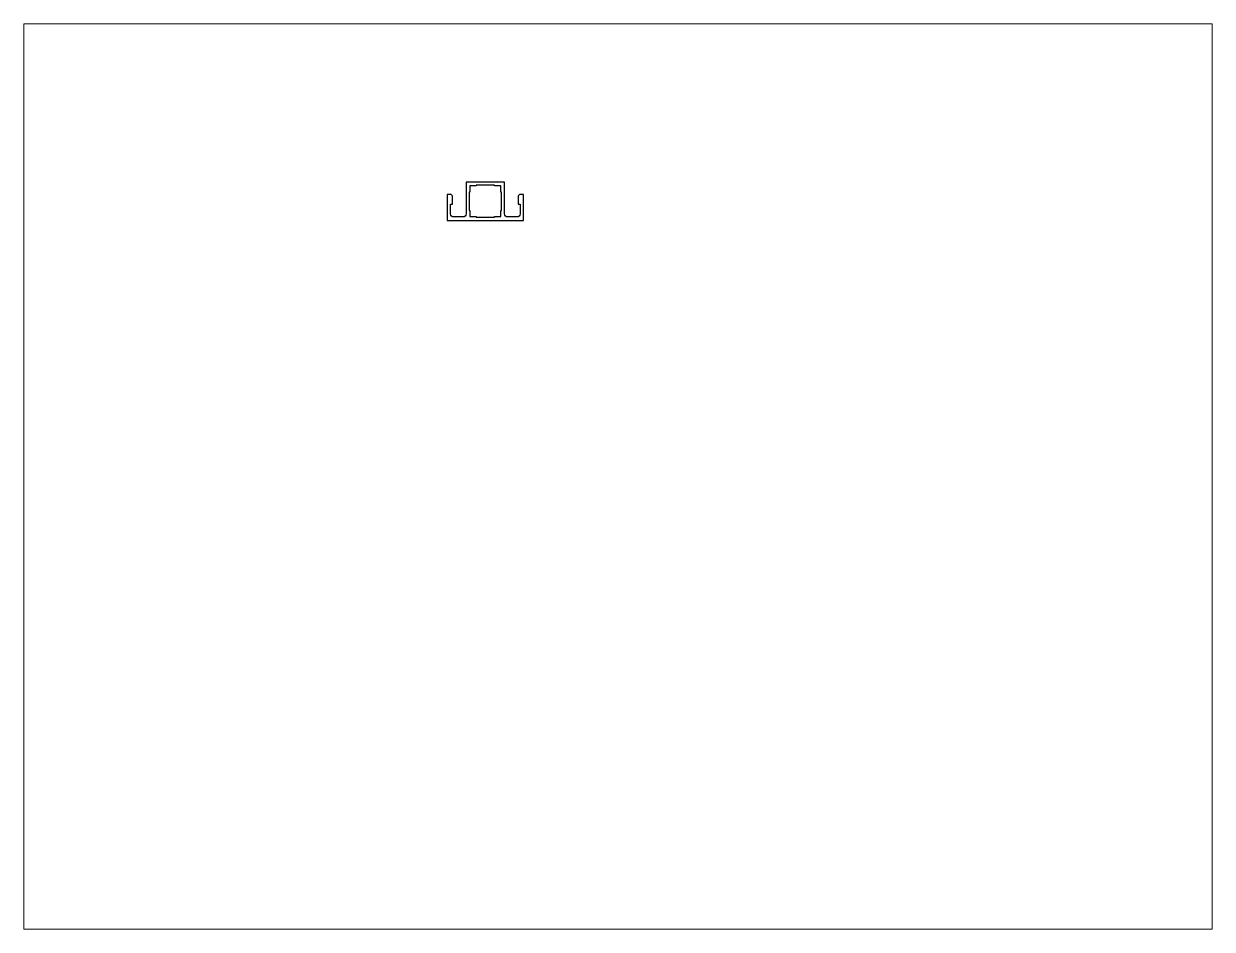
# Paper-space layout 'Layout1' of a CAD drawing. Extents: x 27 to 240, y 20 to 183.
# The model-space entities are those that its viewports show. They can reach past a viewport. Long polylines and large blocks are cut down to what shows.
import ezdxf

# ---------------------------------------------------------------- set-up
doc = ezdxf.new("R2010")
doc.units = 0
doc.header["$LTSCALE"] = 15
doc.layers.get('0').update_dxf_attribs({"linetype": 'CONTINUOUS'})
doc.layers.add('OLÇÜ', color=5, linetype='CONTINUOUS')

msp = doc.modelspace()

# ---------------------------------------------------------------- linework, layer by layer
at = {"layer": 'OLÇÜ', "color": 0}
msp.add_lwpolyline([(141.25, 225.84), (141.25, 215.54, -0.414214), (140.25, 214.54), (137.15, 214.54, -0.414214), (136.15, 215.54), (136.15, 218.64), (136.75, 218.64), (136.75, 221.24, 0.414214), (136.15, 221.84), (135.05, 221.84), (135.05, 213.44), (159.85, 213.44), (159.85, 221.84), (158.75, 221.84, 0.414214), (158.15, 221.24), (158.15, 218.64), (158.75, 218.64), (158.75, 215.54, -0.414214), (157.75, 214.54), (154.65, 214.54, -0.414214), (153.65, 215.54), (153.65, 225.84)], format="xyb", close=True, dxfattribs=at)
msp.add_lwpolyline([(144.45, 224.84), (144.45, 224.64), (142.45, 224.64), (142.45, 222.64), (142.25, 222.64), (142.25, 216.64), (142.45, 216.64), (142.25, 216.64), (142.45, 216.64), (142.45, 214.64), (144.45, 214.64), (144.45, 214.44), (150.45, 214.44), (150.45, 214.64), (152.45, 214.64), (152.45, 216.64), (152.65, 216.64), (152.45, 216.64), (152.65, 216.64), (152.65, 222.64), (152.45, 222.64), (152.45, 224.64), (150.45, 224.64), (150.45, 224.84)], close=True, dxfattribs=at)

psp = doc.layouts.get("Layout1")

# ---------------------------------------------------------------- viewports
at = {"layer": '0', "color": 0, "linetype": 'BYBLOCK', "ltscale": 0.05}
psp.add_viewport(center=(133.35, 101.6), size=(213.36, 162.56), view_center_point=(190.51, 130.3), view_height=293.8955, dxfattribs=at)

doc.saveas('drawing.dxf')
